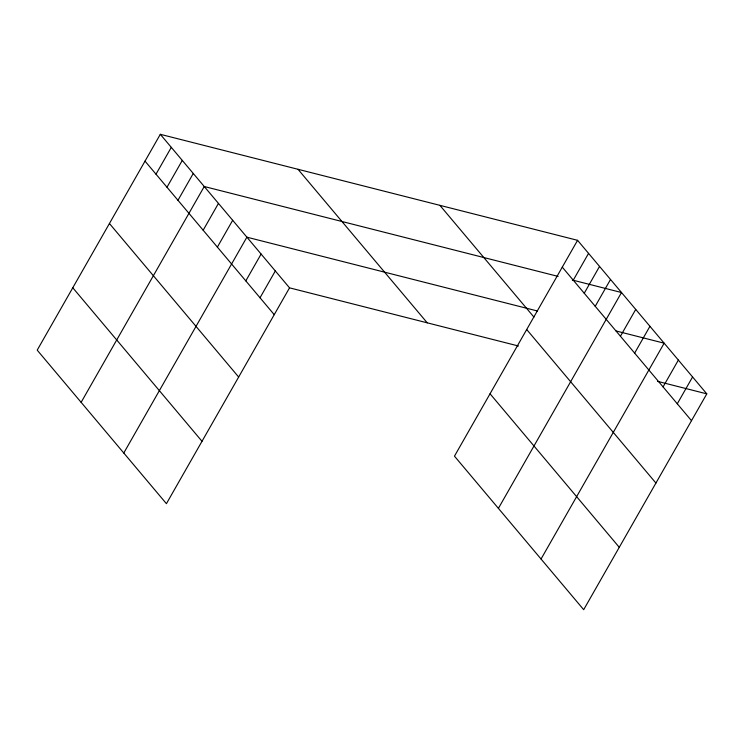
<?xml version="1.0" encoding="UTF-8"?>
<svg xmlns="http://www.w3.org/2000/svg" width="744" height="744" viewBox="0 0 744 744"><rect width="100%" height="100%" fill="white"/><g stroke="black" fill="none" stroke-linecap="round" stroke-linejoin="round"><path stroke-width="1.12" d="M160.313 134.311L37.2 350.145L166.423 503.679L289.537 287.844L160.313 134.311L577.577 240.321L706.8 393.855L583.687 609.689L454.463 456.156L577.577 240.321M155.998 174.18L171.297 147.358M166.982 187.237L182.28 160.406M177.965 200.285L193.263 173.464M81.133 402.346L204.247 186.512L558.13 276.415M203.159 230.222L218.457 203.4M217.378 247.11L232.677 220.289M123.783 453.012L246.887 237.178L537.391 310.983M245.808 280.888L261.107 254.067M260.019 297.777L275.317 270.956M573.261 280.19L588.56 253.369M584.245 293.248L599.543 266.417M595.228 306.296L610.526 279.474M498.406 508.357L621.51 292.522L572.331 280.023M620.431 336.232L635.729 309.411M634.641 353.121L649.94 326.3M541.046 559.023L664.159 343.189L616.069 330.968M663.071 386.899L678.37 360.077M677.282 403.787L692.59 376.966M289.537 287.844L518.438 345.997M657.622 381.365L706.8 393.855M562.278 267.143L691.501 420.676M439.881 205.335L533.941 317.093M526.696 329.518L655.92 483.051M490.045 393.781L619.268 547.314M298.009 169.288L427.233 322.831M145.015 161.132L274.238 314.666M109.433 223.507L238.657 377.041M72.782 287.77L202.005 441.304"/></g></svg>
